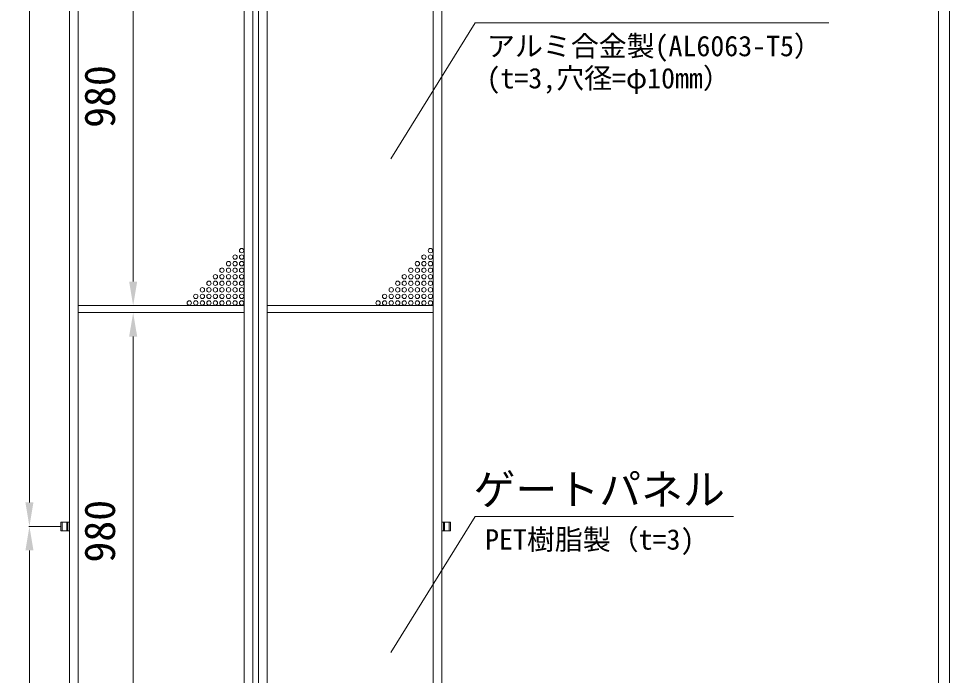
# Model space of a CAD drawing. Units: millimetres, scale not verified. Extents: x -30584 to 1616, y -23100 to 23100.
# Drawn here: x -1796 to 1616, y 10109 to 12517 of the extents above; entities that cross this region are included whole.
import ezdxf
from ezdxf.enums import TextEntityAlignment as Align

# ---------------------------------------------------------------- set-up
doc = ezdxf.new("R2010")
doc.units = ezdxf.units.MM
doc.header["$LTSCALE"] = 150
doc.linetypes.add('DASHED1', pattern=[1.8, 1.2, -0.6])
for name, color, linetype, lineweight in [('0-2_ACCG-3018', 7, 'Continuous', 18), ('0-A_図面枠', 7, 'Continuous', 18), ('0-B_寸法', 3, 'Continuous', 18), ('1-8_標準ﾊﾟﾈﾙ', 7, 'Continuous', 18), ('1-A_文字', 7, 'Continuous', 18)]:
    doc.layers.add(name, color=color, linetype=linetype, lineweight=lineweight)
doc.styles.add('ＭＳ ゴシック', font='')
doc.styles.get('ＭＳ ゴシック').set_extended_font_data('MS Gothic')

msp = doc.modelspace()

# ---------------------------------------------------------------- linework, layer by layer
at = {"layer": '0-2_ACCG-3018'}
for centre in [(-978.7, 11666.3), (-286.4, 11666.3), (-1002.7, 11642.3), (-978.7, 11642.3), (-310.4, 11642.3), (-286.4, 11642.3), (-1050.7, 11594.3), (-1026.7, 11618.3), (-1026.7, 11594.3), (-1002.7, 11618.3), (-1002.7, 11594.3), (-978.7, 11618.3), (-978.7, 11594.3), (-358.4, 11594.3), (-334.4, 11618.3), (-334.4, 11594.3), (-310.4, 11618.3), (-310.4, 11594.3), (-286.4, 11618.3), (-286.4, 11594.3), (-1074.7, 11570.3), (-1050.7, 11570.3), (-1026.7, 11570.3), (-1002.7, 11570.3), (-978.7, 11570.3), (-382.4, 11570.3), (-358.4, 11570.3), (-334.4, 11570.3), (-310.4, 11570.3), (-286.4, 11570.3), (-1098.7, 11546.3), (-1074.7, 11546.3), (-1050.7, 11546.3), (-1026.7, 11546.3), (-1002.7, 11546.3), (-978.7, 11546.3), (-406.4, 11546.3), (-382.4, 11546.3), (-358.4, 11546.3), (-334.4, 11546.3), (-310.4, 11546.3), (-286.4, 11546.3), (-1146.7, 11498.3), (-1122.7, 11522.3), (-1122.7, 11498.3), (-1098.7, 11522.3), (-1098.7, 11498.3), (-1074.7, 11522.3), (-1074.7, 11498.3), (-1050.7, 11522.3), (-1050.7, 11498.3), (-1026.7, 11522.3), (-1026.7, 11498.3), (-1002.7, 11522.3), (-1002.7, 11498.3), (-978.7, 11522.3), (-978.7, 11498.3), (-454.4, 11498.3), (-430.4, 11522.3), (-430.4, 11498.3), (-406.4, 11522.3), (-406.4, 11498.3), (-382.4, 11522.3), (-382.4, 11498.3), (-358.4, 11522.3), (-358.4, 11498.3), (-334.4, 11522.3), (-334.4, 11498.3), (-310.4, 11522.3), (-310.4, 11498.3), (-286.4, 11522.3), (-286.4, 11498.3), (-1170.7, 11474.3), (-1146.7, 11474.3), (-1122.7, 11474.3), (-1098.7, 11474.3), (-1074.7, 11474.3), (-1050.7, 11474.3), (-1026.7, 11474.3), (-1002.7, 11474.3), (-978.7, 11474.3), (-478.4, 11474.3), (-454.4, 11474.3), (-430.4, 11474.3), (-406.4, 11474.3), (-382.4, 11474.3), (-358.4, 11474.3), (-334.4, 11474.3), (-310.4, 11474.3), (-286.4, 11474.3)]:
    msp.add_circle(centre, 8, dxfattribs=at)
at = {"layer": '0-A_図面枠'}
for points in [[(-30584.2, 23100), (1615.8, 23100), (1615.8, 900), (-30584.2, 900)], [(-2615.8, 14398.1), (1576, 14398.1), (1576, 7702.7), (-2615.8, 7702.7)]]:
    msp.add_lwpolyline(points, close=True, dxfattribs=at)
at = {"layer": '0-B_寸法'}
for p, q in [((-1376.3, 12944.7), (-1376.3, 11552.7)), ((-1756.6, 12761.5), (-1756.6, 10743.1)), ((-1576.3, 11464.7), (-1374.7, 11464.7)), ((-1576.3, 11439.1), (-1374.7, 11439.1)), ((-1376.3, 11351.1), (-1376.3, 9959.1)), ((-1643.1, 10655.1), (-1758.2, 10655.1)), ((-1643.1, 10655.1), (-1758.2, 10655.1)), ((-1756.6, 10567.1), (-1756.6, 8548.7))]:
    msp.add_line(p, q, dxfattribs=at)
at = {"layer": '0-B_寸法', "color": 91}
for points in [[(-1391, 11552.7), (-1376.3, 11464.7), (-1361.6, 11552.7)], [(-1391, 11351.1), (-1376.3, 11439.1), (-1361.6, 11351.1)], [(-1771.3, 10743.1), (-1756.6, 10655.1), (-1741.9, 10743.1)], [(-1771.3, 10567.1), (-1756.6, 10655.1), (-1741.9, 10567.1)]]:
    msp.add_solid(points, dxfattribs=at)
at = {"layer": '1-8_標準ﾊﾟﾈﾙ', "linetype": 'DASHED1'}
for p, q in [((-1636.7, 10671.1), (-1636.7, 10639.1)), ((-1619.1, 10671.1), (-1619.1, 10639.1)), ((-235.6, 10671.1), (-235.6, 10639.1)), ((-218, 10671.1), (-218, 10639.1))]:
    msp.add_line(p, q, dxfattribs=at)
at = {"layer": '1-8_標準ﾊﾟﾈﾙ'}
for p, q in [((-1615.6, 10671.1), (-1615.6, 10639.1)), ((-239.1, 10671.1), (-239.1, 10639.1))]:
    msp.add_line(p, q, dxfattribs=at)
for points in [[(-1609.5, 13057.5), (-1577.9, 13057.5), (-1577.9, 8252.7), (-1609.5, 8252.7)], [(-937.5, 13057.5), (-969.1, 13057.5), (-969.1, 8252.7), (-937.5, 8252.7)], [(-917.2, 13057.5), (-885.6, 13057.5), (-885.6, 8252.7), (-917.2, 8252.7)], [(-245.2, 13057.5), (-276.8, 13057.5), (-276.8, 8252.7), (-245.2, 8252.7)], [(-969.1, 11464.7), (-1577.9, 11464.7), (-1577.9, 11439.1), (-969.1, 11439.1)], [(-885.6, 11464.7), (-276.8, 11464.7), (-276.8, 11439.1), (-885.6, 11439.1)]]:
    msp.add_lwpolyline(points, close=True, dxfattribs=at)
for points in [[(-1609.5, 10639.1), (-1641.5, 10639.1), (-1641.5, 10671.1), (-1609.5, 10671.1)], [(-245.2, 10639.1), (-213.2, 10639.1), (-213.2, 10671.1), (-245.2, 10671.1)]]:
    msp.add_lwpolyline(points, dxfattribs=at)
at = {"layer": '1-A_文字'}
for p, q in [((-431.3, 12002.3), (-122, 12500.8)), ((-122, 12500.8), (-121.4, 12500.8)), ((-121.4, 12500.8), (1174.3, 12500.8)), ((-431.9, 10193.3), (-122.5, 10691.9)), ((-122.5, 10691.9), (-122, 10691.9)), ((-122, 10691.9), (824, 10691.9))]:
    msp.add_line(p, q, dxfattribs=at)

# ---------------------------------------------------------------- texts
at = {"layer": '0-B_寸法', "style": 'ＭＳ ゴシック'}
for p in [(-1409, 12116.1), (-1409, 10522.5)]:
    msp.add_text('980', height=112.6, rotation=90, dxfattribs=at).set_placement(p, align=Align.BOTTOM_LEFT)
at = {"layer": '1-A_文字', "style": 'ＭＳ ゴシック'}
for s, height, p in [('アルミ合金製(AL6063-T5）', 75.07, (-79.1, 12356.2)), ('(t=3,穴径=φ10mm）', 75.07, (-80.9, 12238.3)), ('ゲートパネル', 112.6, (-128.6, 10700.5)), ('PET樹脂製（t=3)', 75.07, (-86.1, 10547.2))]:
    msp.add_text(s, height=height, dxfattribs=at).set_placement(p, align=Align.BOTTOM_LEFT)

doc.saveas('drawing.dxf')
